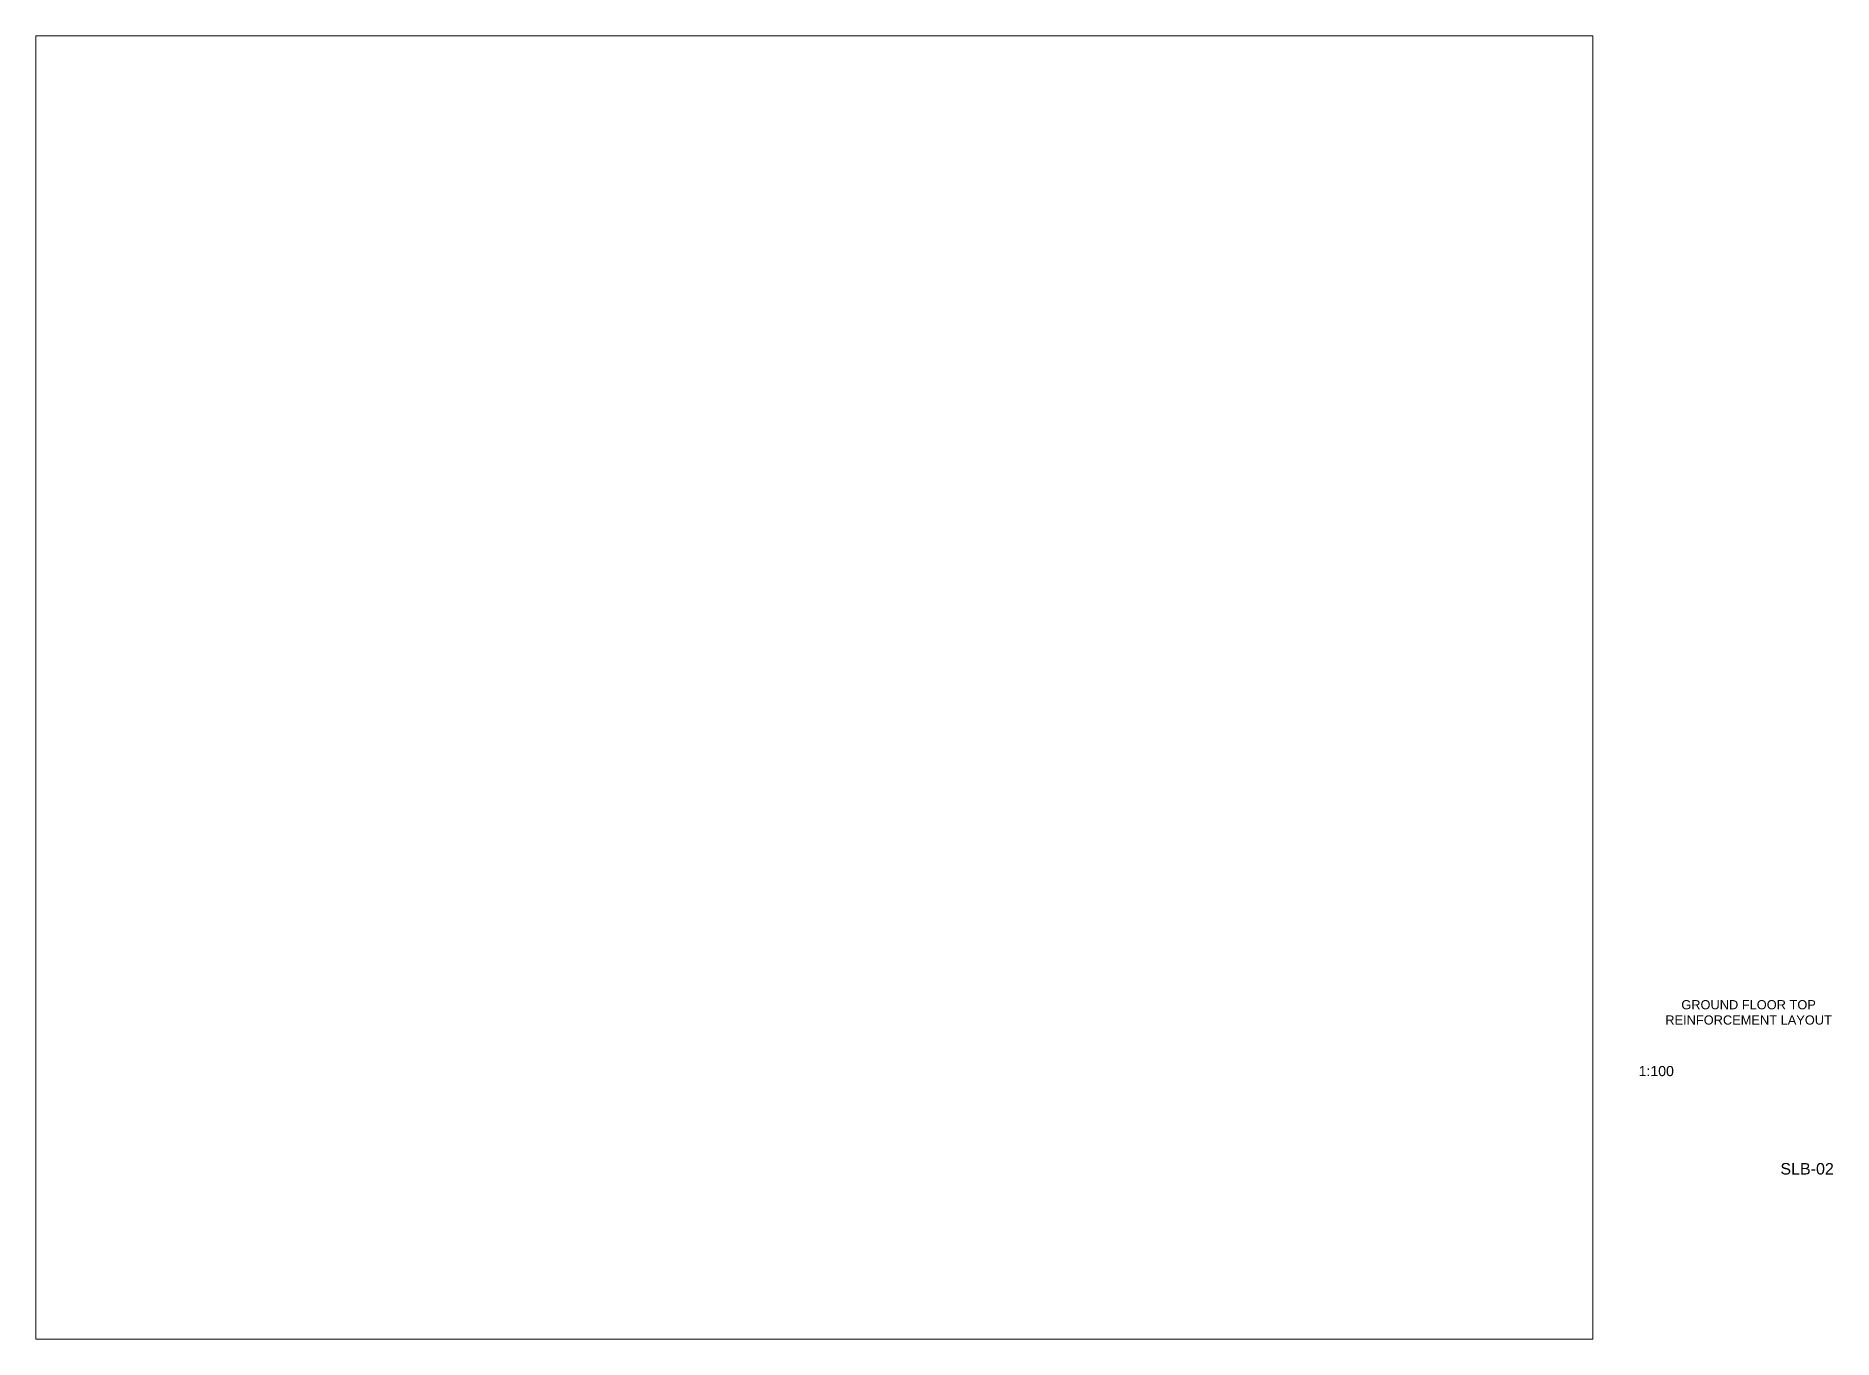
# Paper-space layout 'SLB-02' of a CAD drawing. Header units: millimetres. Extents: x 7 to 399, y 11 to 295.
import ezdxf

# ---------------------------------------------------------------- set-up
doc = ezdxf.new("R2010")
doc.units = ezdxf.units.MM
doc.header["$MEASUREMENT"] = 0
for name, color, linetype, lineweight in [('DIM', 174, 'Continuous', 0), ('G-ANNO-TTLB', 6, 'Continuous', 9), ('label', 7, 'Continuous', 0)]:
    doc.layers.add(name, color=color, linetype=linetype, lineweight=lineweight)
doc.styles.add('ARIAL', font='arial.ttf', dxfattribs={"height": 2.2})
doc.styles.get("Standard").update_dxf_attribs({"font": 'arial.ttf'})

psp = doc.layouts.new('SLB-02')

# ---------------------------------------------------------------- texts
at = {"layer": 'DIM', "ltscale": 1000, "insert": (356.7, 84.7), "char_height": 2, "attachment_point": 1}
psp.add_mtext_dynamic_manual_height_columns('\\pxqc;GROUND FLOOR TOP REINFORCEMENT LAYOUT', width=48.2581, gutter_width=14.53, heights=[0], dxfattribs=at)
at = {"layer": 'G-ANNO-TTLB', "color": 0, "insert": (387.77, 49.17), "char_height": 2.5, "width": 14.1097, "attachment_point": 1, "style": 'ARIAL'}
psp.add_mtext('SLB-02', dxfattribs=at)
at = {"layer": 'label', "insert": (356.86, 70.33), "char_height": 2.2, "width": 10.6214, "attachment_point": 1}
psp.add_mtext('1:100', dxfattribs=at)

# ---------------------------------------------------------------- viewports
at = {"layer": 'Defpoints'}
psp.add_viewport(center=(177.19, 152.87), size=(339.43, 284.1732), view_center_point=(513299.3478, -66481.8021), view_height=66780.700347, dxfattribs=at)

doc.saveas('drawing.dxf')
